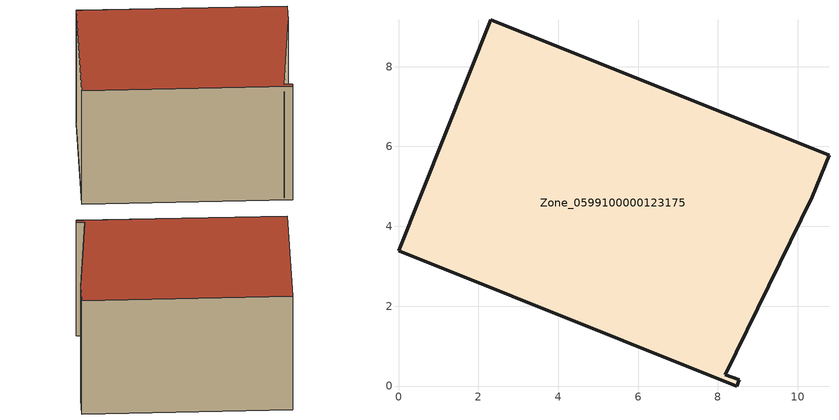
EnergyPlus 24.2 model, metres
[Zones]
Zone_0599100000123175
 floor ground (C_G): 0,3.39 2.31,9.17 10.78,5.78 10.37,4.74 8.19,0.29 8.53,0.16 8.47,0 z0
 wall outside (C_F): 2.31,9.17 0,3.39 8.47,0 8.53,0.16 8.19,0.29 10.37,4.74 10.78,5.78 2.31,9.17 z0:5.89
 roof outside (C_R): 8.47,0 8.53,0.16 8.19,0.29 10.37,4.74 10.78,5.78 2.31,9.17 0,3.39 z5.89
[BUILDING]
Pand.0599100000123175: North Axis=0; Terrain=City; Loads Convergence Tolerance Value=0.04; Temperature Convergence Tolerance Value=0.4; Solar Distribution=FullExterior; Maximum Number of Warmup Days=25; Minimum Number of Warmup Days=1
[Site:Location]
Rotterdam.The.Hague.AP_ZH_NLD Design_Conditions: Latitude=51.96; Longitude=4.45; Time Zone=1; Elevation=-4.5
[SITE:GROUNDTEMPERATURE:BUILDINGSURFACE]
18, 18, 18, 18, 18, 18, 18, 18, 18, 18, 18, 18
[MATERIAL] Thermal Absorptance=0.9; Solar Absorptance=0.7; Visible Absorptance=0.7
Name | Roughness | Thickness | Conductivity | Density | Specific Heat
G.TC.1975-1991 | MediumSmooth | 0.15 | 0.288461 | 540 | 1210
F.TC.1975-1991 | Rough | 0.3 | 0.230769 | 1920 | 840
R.TC.1975-1991 | MediumRough | 0.2 | 0.153846 | 1500 | 1000
[CONSTRUCTION]
C_G: G.TC.1975-1991
C_F: F.TC.1975-1991
C_R: R.TC.1975-1991
[ZONE]
Zone_0599100000123175: Type=1; Multiplier=1; Ceiling Height=Autocalculate; Volume=Autocalculate; Floor Area=autocalculate; Part of Total Floor Area=Yes
[ZONEINFILTRATION:DESIGNFLOWRATE]
Infil_Zone_0599100000123175: Zone or ZoneList or Space or SpaceList=Zone_0599100000123175; Schedule=AlwaysOn; Design Flow Rate Calculation Method=Flow/Area; Flow Rate per Floor Area=0.003; Constant Term Coefficient=1; Temperature Term Coefficient=0; Velocity Term Coefficient=0; Velocity Squared Term Coefficient=0
[HVACTEMPLATE:ZONE:IDEALLOADSAIRSYSTEM]
Zone_0599100000123175: Maximum Heating Supply Air Temperature=50; Minimum Cooling Supply Air Temperature=13; Maximum Heating Supply Air Humidity Ratio=0.0156; Minimum Cooling Supply Air Humidity Ratio=0.0077; Heating Limit=NoLimit; Cooling Limit=NoLimit; Dehumidification Control Type=ConstantSensibleHeatRatio; Cooling Sensible Heat Ratio=0.7; Dehumidification Setpoint=60; Humidification Control Type=None; Humidification Setpoint=30; Outdoor Air Method=None; Outdoor Air Flow Rate per Person=0.00944; Outdoor Air Flow Rate per Zone Floor Area=0; Outdoor Air Flow Rate per Zone=0; Demand Controlled Ventilation Type=None; Outdoor Air Economizer Type=NoEconomizer; Heat Recovery Type=None; Sensible Heat Recovery Effectiveness=0.7; Latent Heat Recovery Effectiveness=0.65
[ZONECONTROL:THERMOSTAT]
ThermostatControl_Zone_0599100000123175: Zone or ZoneList=Zone_0599100000123175; Control Type Schedule=DualSetpointControlType; Control 1=Thermostat_Zone_0599100000123175; Temperature Difference Between Cutout And Setpoint=0
[THERMOSTATSETPOINT:DUALSETPOINT]
Thermostat_Zone_0599100000123175: Heating Setpoint Temperature Schedule=HeatingSetpoint_Zone_0599100000123175; Cooling Setpoint Temperature Schedule=CoolingSetpoint_Zone_0599100000123175
[SCHEDULE:COMPACT]
HeatingSetpoint_Zone_0599100000123175: Through: 12/31, For: AllDays, Until: 24:00, 21
CoolingSetpoint_Zone_0599100000123175: Through: 12/31, For: AllDays, Until: 24:00, 24
DualSetpointControlType: Through: 12/31, For: AllDays, Until: 24:00, 4
AlwaysOn: Through: 12/31, For: AllDays, Until: 24:00, 1
